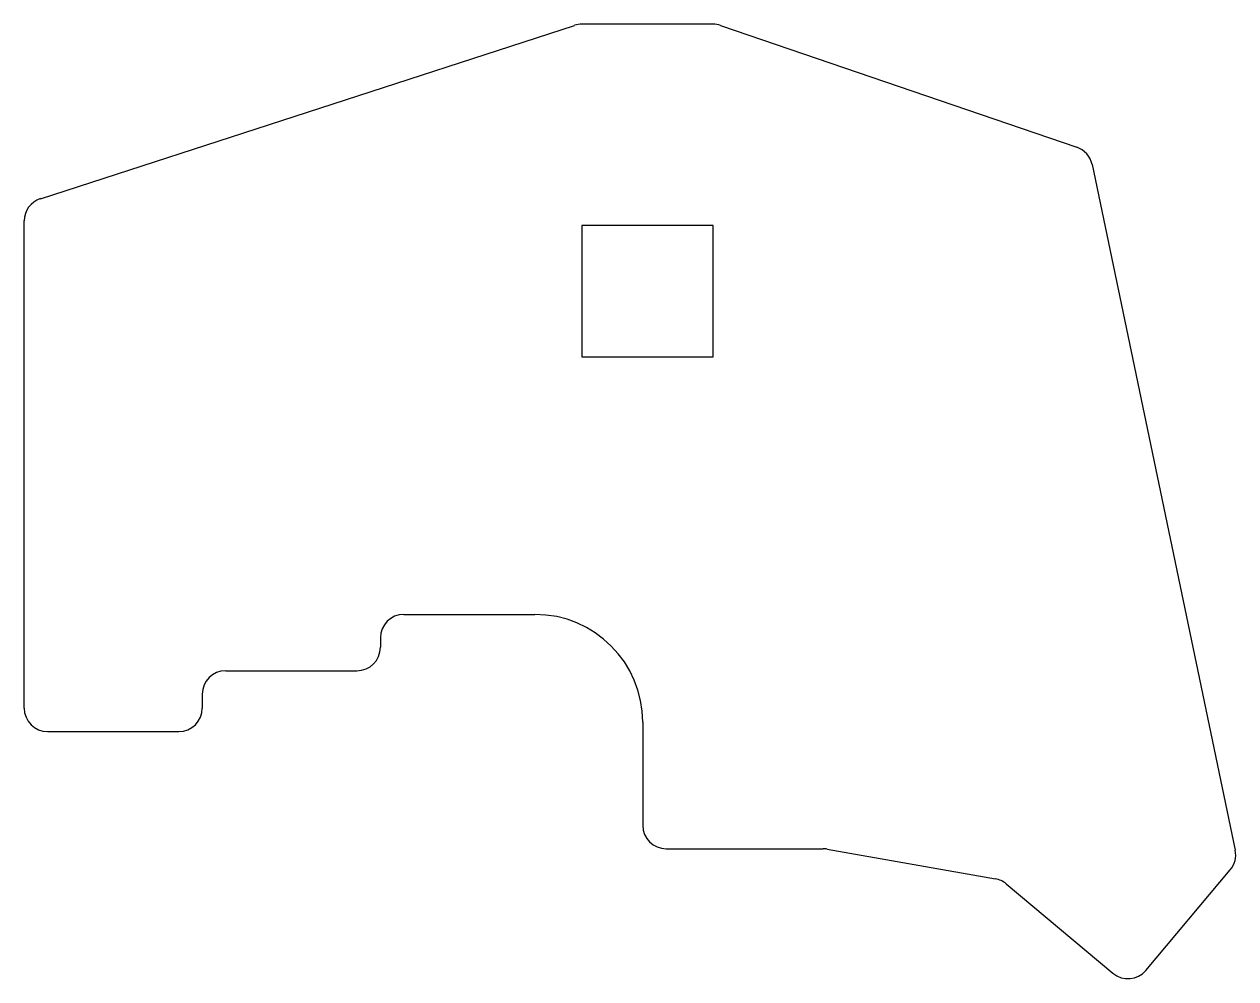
# Model space of a CAD drawing. Header units: millimetres. Extents: x -132 to -2, y 2 to 104.
import ezdxf

# ---------------------------------------------------------------- set-up
doc = ezdxf.new("R2010")
doc.units = ezdxf.units.MM
doc.layers.add('Sketch007', color=7, linetype='CONTINUOUS')

msp = doc.modelspace()

# ---------------------------------------------------------------- linework, layer by layer
at = {"layer": 'Sketch007'}
for p, q in [((-129.86, 85.57), (-72.86, 104.07)), ((-58.09, 104.2), (-72.09, 104.2)), ((-57.28, 104.06), (-19.28, 91.06)), ((-17.64, 89.21), (-2.37, 16.05)), ((-131.59, 31.2), (-131.59, 83.2)), ((-58.09, 82.7), (-72.09, 82.7)), ((-72.09, 82.7), (-72.09, 68.7)), ((-58.09, 68.7), (-58.09, 82.7)), ((-72.09, 68.7), (-58.09, 68.7)), ((-91.09, 41.2), (-77.09, 41.2)), ((-93.59, 38.7), (-93.59, 37.7)), ((-110.09, 35.2), (-96.09, 35.2)), ((-112.59, 32.7), (-112.59, 31.2)), ((-129.09, 28.7), (-115.09, 28.7)), ((-65.59, 29.7), (-65.59, 18.7)), ((-63.09, 16.2), (-46.35, 16.2)), ((-45.91, 16.16), (-27.97, 12.99)), ((-11.9, 3.21), (-2.9, 13.94)), ((-26.8, 12.45), (-15.42, 2.9))]:
    msp.add_line(p, q, dxfattribs=at)
for centre, radius, start, end in [((-72.09, 101.7), 2.5, 90, 107.9814), ((-58.09, 101.7), 2.5, 71.1139, 90), ((-20.09, 88.7), 2.5, 11.789, 71.1139), ((-129.09, 83.2), 2.5, 107.9814, 180), ((-91.09, 38.7), 2.5, 90, 180), ((-77.09, 29.7), 11.5, 0, 90), ((-96.09, 37.7), 2.5, -90, 0), ((-110.09, 32.7), 2.5, 90, 180), ((-129.09, 31.2), 2.5, 180, -90), ((-115.09, 31.2), 2.5, -90, 0), ((-63.09, 18.7), 2.5, 180, -90), ((-46.35, 13.7), 2.5, 80, 90), ((-4.82, 15.54), 2.5, -40, 11.789), ((-28.41, 10.53), 2.5, 50, 80), ((-13.82, 4.82), 2.5, -130, -40)]:
    msp.add_arc(centre, radius, start, end, dxfattribs=at)

doc.saveas('drawing.dxf')
